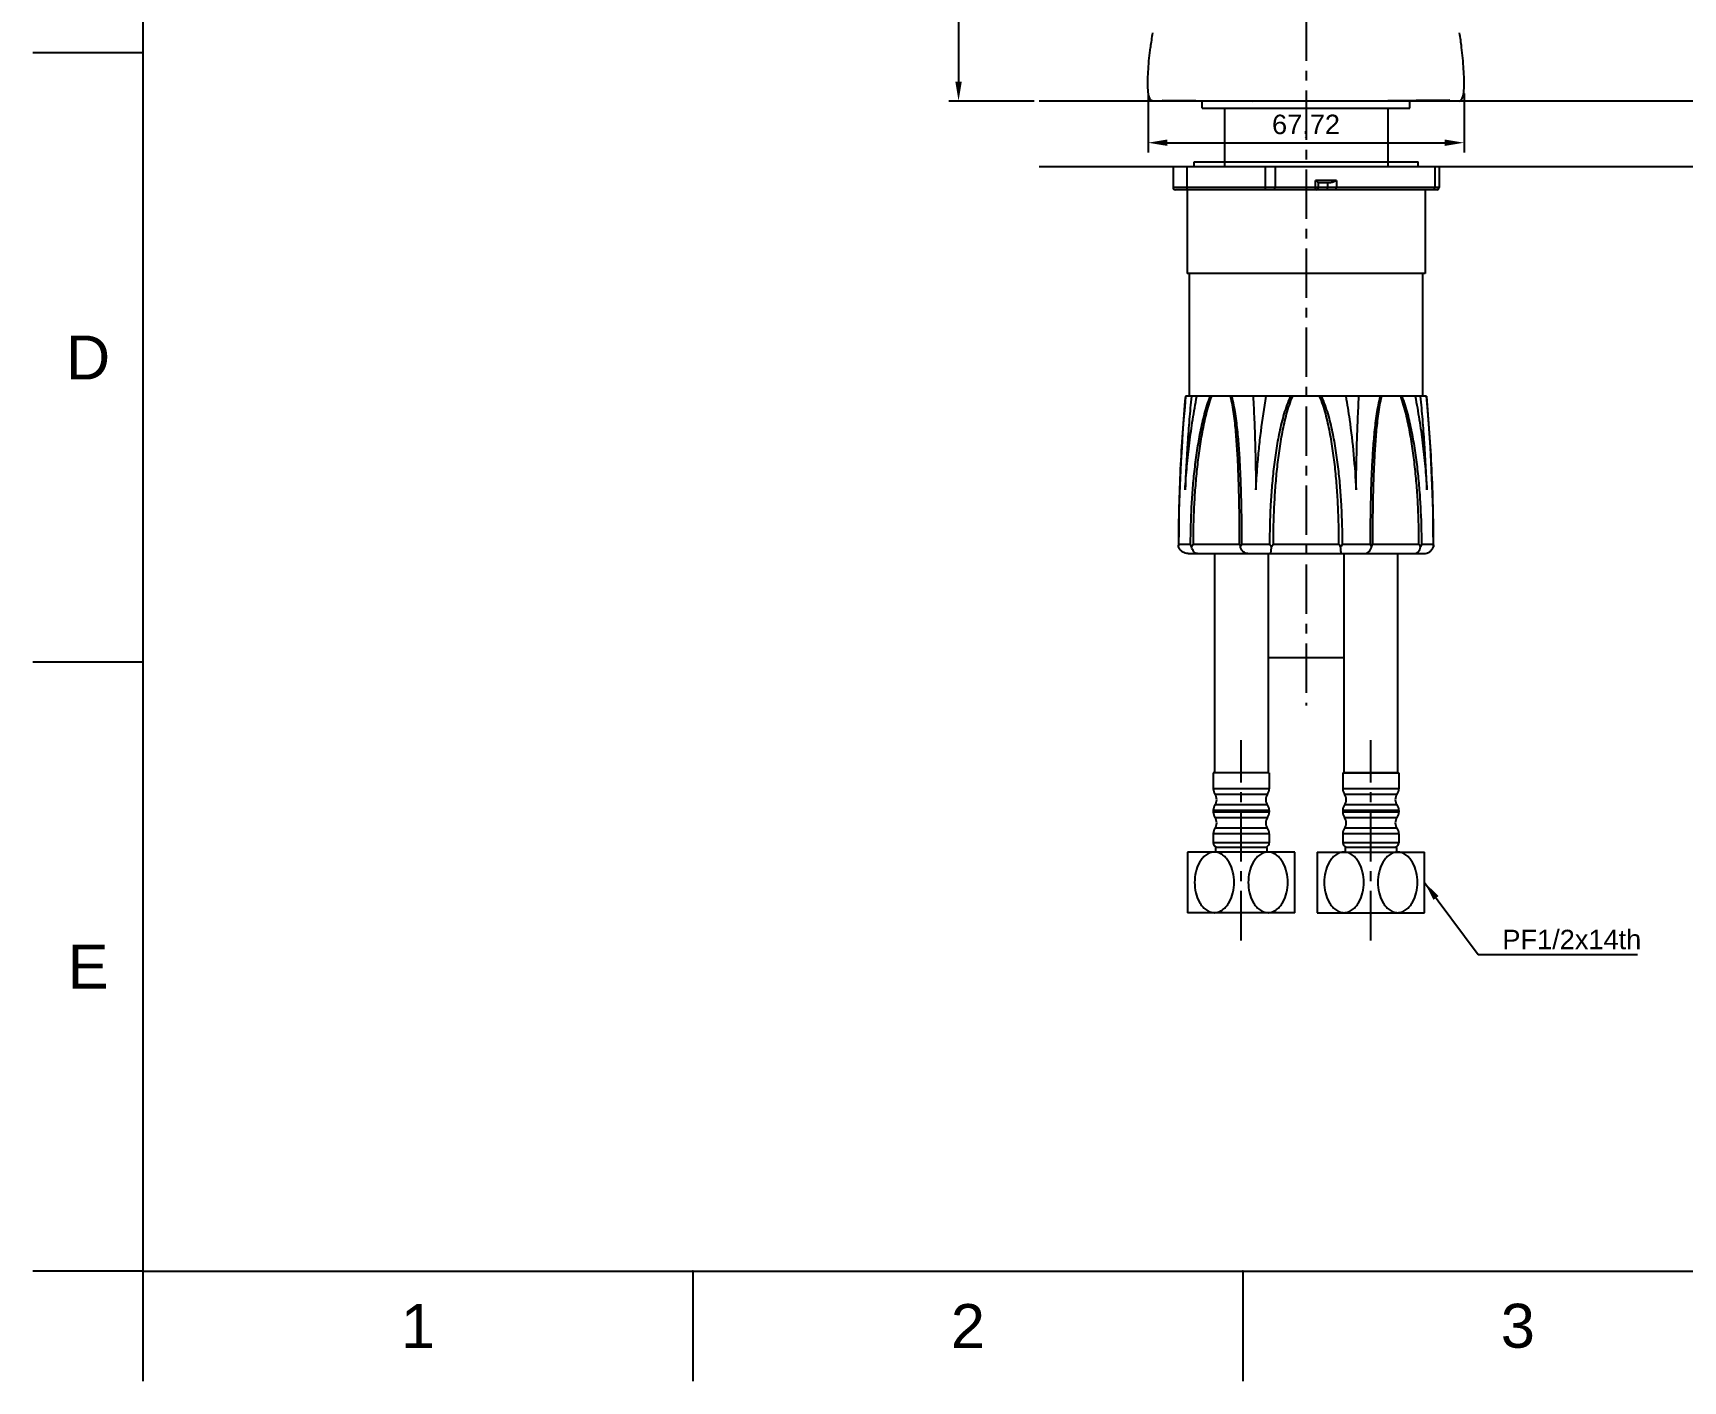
# Model space of a CAD drawing. Header units: millimetres. Extents: x 601 to 1195, y -13 to 407.
# Drawn here: x 601.1 to 813.2, y -13.3 to 160.1 of the extents above; entities that cross this region are included whole.
import ezdxf

# ---------------------------------------------------------------- set-up
doc = ezdxf.new("R2010")
doc.units = ezdxf.units.MM
doc.header["$LTSCALE"] = 0.1
doc.linetypes.add('CENTERX2', pattern=[101.6, 63.5, -12.7, 12.7, -12.7])
for name, color, linetype in [('02___PRT_ALL_AXES', 7, 'Continuous'), ('CENTER', 1, 'CENTERX2'), ('DIM', 3, 'Continuous')]:
    doc.layers.add(name, color=color, linetype=linetype)
doc.styles.get("Standard").update_dxf_attribs({"font": 'arial.ttf'})
doc.dimstyles.new('ISO-25', dxfattribs={"dimtxt": 2.5, "dimasz": 2.5, "dimexe": 1.25, "dimexo": 0.625, "dimtad": 1, "dimlfac": 1.666667, "dimtxsty": 'Standard', "dimcen": 2.5, "dimadec": 0, "dimazin": 0, "dimtfac": 1, "dimtmove": 0, "dimatfit": 3, "dimfxl": 0, "dimarcsym": 0})

# ---------------------------------------------------------------- blocks, each defined once
blk = doc.blocks.new('*D8')
at = {"layer": 'Defpoints', "color": 0}
for p in [(744.43, 152.98), (785.06, 152.99), (785.06, 146.01)]:
    blk.add_point(p, dxfattribs=at)
at = {"layer": 'DIM', "color": 0, "lineweight": -2}
for p, q in [((744.43, 152.36), (744.43, 144.76)), ((785.06, 152.36), (785.06, 144.76)), ((746.93, 146.01), (782.56, 146.01))]:
    blk.add_line(p, q, dxfattribs=at)
at = {"layer": 'DIM', "color": 0}
for points in [[(746.93, 146.43), (746.93, 145.6), (744.43, 146.01)], [(782.56, 146.43), (782.56, 145.6), (785.06, 146.01)]]:
    blk.add_solid(points, dxfattribs=at)
at = {"layer": 'DIM', "color": 0, "insert": (764.74, 148.14), "char_height": 2.5, "attachment_point": 5}
blk.add_mtext('67,72', dxfattribs=at)
blk = doc.blocks.new('*D9')
at = {"layer": 'Defpoints', "color": 0}
for p in [(764.77, 349.88), (720.07, 151.37), (730.41, 151.37)]:
    blk.add_point(p, dxfattribs=at)
at = {"layer": 'DIM', "color": 0, "lineweight": -2}
for p, q in [((764.14, 349.88), (718.82, 349.88)), ((720.07, 347.38), (720.07, 153.87)), ((729.79, 151.37), (718.82, 151.37))]:
    blk.add_line(p, q, dxfattribs=at)
at = {"layer": 'DIM', "color": 0}
for points in [[(719.65, 347.38), (720.48, 347.38), (720.07, 349.88)], [(719.65, 153.87), (720.48, 153.87), (720.07, 151.37)]]:
    blk.add_solid(points, dxfattribs=at)
at = {"layer": 'DIM', "color": 0, "insert": (717.94, 251.66), "char_height": 2.5, "attachment_point": 5, "rotation": 90}
blk.add_mtext('330,85', dxfattribs=at)

msp = doc.modelspace()

# ---------------------------------------------------------------- linework, layer by layer
for p, q in [((615.2102, 392.5863), (615.2102, 0.8691)), ((615.2102, 157.556), (601.0688, 157.556)), ((1047.5028, 151.3703), (730.4127, 151.3703)), ((746.2497, 151.4717), (746.2395, 151.3701)), ((746.2497, 151.4717), (750.5953, 151.4337)), ((750.5953, 151.4337), (752.9646, 151.4131)), ((751.3917, 150.4703), (751.3917, 151.3703)), ((752.9646, 151.4131), (754.2041, 151.4024)), ((754.2041, 151.4024), (757.8649, 151.3703)), ((775.2795, 151.4024), (771.6186, 151.3704)), ((776.5189, 151.4131), (775.2795, 151.4024)), ((778.8878, 151.4337), (776.5189, 151.4131)), ((778.0917, 150.4703), (778.0917, 151.3703)), ((783.2338, 151.4717), (778.8878, 151.4337)), ((783.244, 151.3701), (783.2338, 151.4717)), ((751.3917, 150.4703), (778.0917, 150.4703)), ((754.2417, 150.4703), (754.2417, 142.9703)), ((775.2417, 150.4703), (775.2417, 142.9703)), ((730.4127, 142.9703), (1047.5028, 142.9703)), ((747.6417, 142.9703), (781.8417, 142.9703)), ((747.6417, 142.9703), (747.6417, 140.2703)), ((752.9617, 93.1703), (752.9617, 64.9703)), ((759.8617, 93.1703), (759.8617, 64.9703)), ((769.6218, 93.1703), (769.6218, 64.9703)), ((776.5218, 93.1703), (776.5218, 64.9703)), ((615.2102, 79.2126), (601.0688, 79.2126)), ((759.8617, 79.7903), (769.6218, 79.7903)), ((760.0117, 64.9703), (752.8117, 64.9703)), ((752.8117, 64.9703), (752.8117, 62.9071)), ((752.8117, 64.9703), (752.8117, 62.9071)), ((759.8617, 64.9703), (752.9617, 64.9703)), ((760.0117, 64.9703), (760.0117, 62.9071)), ((760.0117, 64.9703), (760.0117, 62.9071)), ((769.4718, 64.9703), (776.6718, 64.9703)), ((769.4718, 64.9703), (769.4718, 62.9071)), ((769.4718, 64.9703), (769.4718, 62.9071)), ((776.5218, 64.9703), (769.6218, 64.9703)), ((776.6718, 64.9703), (776.6718, 62.9071)), ((776.6718, 64.9703), (776.6718, 62.9071)), ((760.0117, 62.9071), (752.8117, 62.9071)), ((753.0367, 62.2075), (759.7867, 62.2075)), ((776.6718, 62.9071), (769.4718, 62.9071)), ((769.6968, 62.2075), (776.4468, 62.2075)), ((760.0117, 60.1336), (752.8117, 60.1336)), ((752.8117, 60.1336), (752.8117, 59.9071)), ((752.8117, 60.1336), (752.8117, 59.9071)), ((760.0117, 59.9071), (752.8117, 59.9071)), ((759.7867, 60.8331), (753.0367, 60.8331)), ((760.0117, 60.1336), (760.0117, 59.9071)), ((760.0117, 60.1336), (760.0117, 59.9071)), ((776.6718, 60.1336), (769.4718, 60.1336)), ((769.4718, 60.1336), (769.4718, 59.9071)), ((769.4718, 60.1336), (769.4718, 59.9071)), ((776.6718, 59.9071), (769.4718, 59.9071)), ((776.4468, 60.8331), (769.6968, 60.8331)), ((776.6718, 60.1336), (776.6718, 59.9071)), ((776.6718, 60.1336), (776.6718, 59.9071)), ((753.0367, 59.2075), (759.7867, 59.2075)), ((759.7867, 57.8331), (753.0367, 57.8331)), ((769.6968, 59.2075), (776.4468, 59.2075)), ((776.4468, 57.8331), (769.6968, 57.8331)), ((760.0117, 57.1336), (752.8117, 57.1336)), ((752.8117, 57.1336), (752.8117, 55.9703)), ((752.8117, 57.1336), (752.8117, 55.9703)), ((760.0117, 55.9703), (752.8117, 55.9703)), ((759.7117, 55.3703), (753.1117, 55.3703)), ((753.1117, 55.3703), (753.1117, 54.7703)), ((759.7117, 55.3703), (759.7117, 54.7703)), ((760.0117, 57.1336), (760.0117, 55.9703)), ((760.0117, 57.1336), (760.0117, 55.9703)), ((776.6718, 57.1336), (769.4718, 57.1336)), ((769.4718, 57.1336), (769.4718, 55.9703)), ((769.4718, 57.1336), (769.4718, 55.9703)), ((776.6718, 55.9703), (769.4718, 55.9703)), ((776.3718, 55.3703), (769.7718, 55.3703)), ((769.7718, 55.3703), (769.7718, 54.7703)), ((776.3718, 55.3703), (776.3718, 54.7703)), ((776.6718, 57.1336), (776.6718, 55.9703)), ((776.6718, 57.1336), (776.6718, 55.9703)), ((763.3117, 54.7703), (749.5117, 54.7703)), ((749.5117, 54.7703), (749.5117, 46.9703)), ((763.3117, 46.9703), (763.3117, 54.7703)), ((766.1718, 54.7703), (779.9718, 54.7703)), ((766.1718, 54.7703), (766.1718, 46.9703)), ((779.9718, 46.9703), (779.9718, 54.7703)), ((763.3117, 46.9703), (749.5117, 46.9703)), ((766.1718, 46.9703), (779.9718, 46.9703)), ((615.2102, 0.8691), (601.0688, 0.8691)), ((615.2102, 0.8691), (1180.8668, 0.8691)), ((615.2102, 0.8691), (615.2102, -13.2723)), ((685.9173, 0.8691), (685.9173, -13.2723)), ((756.6244, 0.8691), (756.6244, -13.2723))]:
    msp.add_line(p, q)
at = {"color": 7, "linetype": 'Continuous'}
for p, q in [((747.6417, 142.9703), (781.8417, 142.9703)), ((747.6417, 142.9703), (747.6417, 140.2703)), ((749.4417, 139.9703), (749.4417, 142.9703)), ((759.4962, 142.9703), (759.4962, 139.9703)), ((760.7689, 142.9703), (760.7689, 140.2703)), ((781.3145, 142.9703), (781.3145, 140.2703)), ((781.8417, 142.9703), (781.8417, 140.2703)), ((781.8417, 140.2703), (747.6417, 140.2703)), ((768.6671, 141.1703), (765.9796, 141.1703)), ((765.9796, 140.2703), (765.9796, 141.1703)), ((767.8937, 140.8703), (766.3287, 140.8703)), ((766.331, 140.2703), (766.331, 140.8703)), ((767.5029, 140.8703), (767.5029, 140.2703)), ((768.6671, 141.1703), (768.6671, 140.2703)), ((781.5417, 139.9703), (747.9417, 139.9703)), ((749.7417, 113.3903), (749.7417, 129.1703)), ((779.7417, 113.3903), (779.7417, 129.1703)), ((780.2203, 113.3903), (749.2632, 113.3903)), ((780.342, 112.0093), (780.2203, 113.3903)), ((748.4103, 98.6512), (748.3731, 96.3417)), ((748.3731, 96.3417), (748.3632, 94.1328)), ((748.3732, 96.3515), (748.3731, 96.3465)), ((748.3642, 94.3706), (748.3632, 94.1328)), ((748.3667, 94.0472), (748.3632, 94.1327)), ((748.3874, 94.3703), (749.8609, 94.3703)), ((750.2159, 94.3703), (756.2008, 94.3703)), ((756.4941, 94.3703), (760.0514, 94.3703)), ((760.5098, 94.3703), (768.9737, 94.3703)), ((769.4321, 94.3703), (772.9894, 94.3703)), ((773.2827, 94.3703), (779.2676, 94.3703)), ((779.6226, 94.3703), (781.096, 94.3703)), ((781.1203, 94.1327), (781.1168, 94.0472)), ((749.6026, 93.1703), (779.8809, 93.1703))]:
    msp.add_line(p, q, dxfattribs=at)
for points in [[(749.2625, 113.3829), (749.1423, 112.0186), (749.0079, 110.3768), (748.8782, 108.6373)], [(749.2631, 113.3903), (749.1415, 112.0093), (749.0071, 110.3673)], [(780.6046, 108.6469), (780.4756, 110.3768), (780.3412, 112.0186), (780.2203, 113.3903)], [(780.6053, 108.6373), (780.4764, 110.3673), (780.342, 112.0093)], [(748.8789, 108.6469), (748.758, 106.8311), (748.6479, 104.9279), (748.5512, 102.9337), (748.4709, 100.8433), (748.4101, 98.6414)], [(748.8782, 108.6373), (748.7574, 106.8214), (748.6474, 104.9182), (748.5508, 102.924), (748.4706, 100.8336)], [(780.9327, 102.924), (780.8361, 104.9182), (780.726, 106.8214), (780.6046, 108.6469)], [(780.9323, 102.9337), (780.8356, 104.9279), (780.7254, 106.8311)], [(781.1104, 96.3417), (781.0734, 98.6414), (781.0129, 100.8336), (780.9323, 102.9337)], [(781.1203, 94.1328), (781.1103, 96.3515), (781.0732, 98.6512), (781.0126, 100.8433)]]:
    msp.add_lwpolyline(points, dxfattribs=at)
for centre, radius, start, end in [((794.7836, 152.2711), 50.407, 171.033147, 173.163256), ((733.8924, 152.179), 51.2196, 6.829428, 8.928831), ((754.0117, 62.9071), 1.2, 180, 215.659088), ((752.0617, 61.508), 1.2, 0, 35.659088), ((760.7617, 61.508), 1.2, 144.340912, 180), ((758.8117, 62.9071), 1.2, 324.340912, 0), ((770.6718, 62.9071), 1.2, 180, 215.659088), ((768.7218, 61.508), 1.2, 0, 35.659088), ((777.4218, 61.508), 1.2, 144.340912, 180), ((775.4718, 62.9071), 1.2, 324.340912, 0), ((754.0117, 60.1336), 1.2, 144.340912, 180.000013), ((754.0117, 59.9071), 1.2, 180, 215.659088), ((752.0617, 61.5327), 1.2, 324.340912, 358.82012), ((760.7617, 61.5327), 1.2, 181.179881, 215.659088), ((758.8117, 60.1336), 1.2, 359.999987, 35.659088), ((758.8117, 59.9071), 1.2, 324.340912, 0), ((770.6718, 60.1336), 1.2, 144.340912, 180.000013), ((770.6718, 59.9071), 1.2, 180, 215.659088), ((768.7218, 61.5327), 1.2, 324.340912, 358.820119), ((777.4218, 61.5327), 1.2, 181.17988, 215.659088), ((775.4718, 60.1336), 1.2, 359.999987, 35.659088), ((775.4718, 59.9071), 1.2, 324.340912, 0), ((754.0117, 57.1336), 1.2, 144.340912, 180.000013), ((752.0617, 58.508), 1.2, 0, 35.659088), ((752.0617, 58.5327), 1.2, 324.340912, 358.82012), ((760.7617, 58.508), 1.2, 144.340912, 180), ((760.7617, 58.5327), 1.2, 181.179881, 215.659088), ((758.8117, 57.1336), 1.2, 359.999987, 35.659088), ((770.6718, 57.1336), 1.2, 144.340912, 180.000013), ((768.7218, 58.508), 1.2, 0, 35.659088), ((768.7218, 58.5327), 1.2, 324.340912, 358.820119), ((777.4218, 58.508), 1.2, 144.340912, 180), ((777.4218, 58.5327), 1.2, 181.17988, 215.659088), ((775.4718, 57.1336), 1.2, 359.999987, 35.659088), ((753.4117, 55.9703), 0.6, 180, 247.5), ((753.4117, 55.9703), 0.6, 180, 247.500693), ((759.4117, 55.9703), 0.6, 292.5, 0), ((759.4117, 55.9703), 0.6, 292.499307, 0), ((770.0718, 55.9703), 0.6, 180, 247.5), ((770.0718, 55.9703), 0.6, 180, 247.500693), ((776.0718, 55.9703), 0.6, 292.5, 0), ((776.0718, 55.9703), 0.6, 292.499307, 0)]:
    msp.add_arc(centre, radius, start, end)
for centre, start, end in [((747.9417, 140.2703), 180, 270), ((766.031, 140.2703), 270, 360), ((781.5417, 140.2703), 270, 360)]:
    msp.add_arc(centre, 0.3, start, end, dxfattribs=at)
for points, knots in [([(744.4251, 152.9831), (744.408, 153.3783), (744.4048, 154.2111), (744.4872, 155.9762), (744.6241, 157.3415), (744.7348, 158.2695)], [0, 0, 0, 0, 0.22390668, 0.47096897, 1, 1, 1, 1]), ([(785.0565, 152.9872), (785.0735, 153.3824), (785.0754, 154.2149), (784.9934, 155.9792), (784.8592, 157.344), (784.7485, 158.2716)], [0, 0, 0, 0, 0.2239593, 0.47103624, 1, 1, 1, 1]), ([(745.0312, 151.3663), (744.9874, 151.373), (744.8983, 151.404), (744.7829, 151.4998), (744.6851, 151.6404), (744.5658, 151.9093), (744.4673, 152.3644), (744.4348, 152.7591), (744.4251, 152.9837)], [0, 0, 0, 0, 0.0725467, 0.15080828, 0.24208857, 0.35109382, 0.63126887, 1, 1, 1, 1]), ([(784.4523, 151.3663), (784.496, 151.373), (784.5852, 151.404), (784.7006, 151.4998), (784.7984, 151.6404), (784.9176, 151.9093), (785.0161, 152.3644), (785.0487, 152.7591), (785.0584, 152.9837)], [0, 0, 0, 0, 0.0725622, 0.15083931, 0.24210914, 0.35108725, 0.63126083, 1, 1, 1, 1]), ([(752.9617, 54.7703), (752.7669, 54.7703), (752.3692, 54.6966), (751.8382, 54.3967), (751.39, 53.9607), (750.9045, 53.2483), (750.5162, 52.2043), (750.3656, 50.8703), (750.5162, 49.5364), (750.9045, 48.4924), (751.39, 47.78), (751.8382, 47.3439), (752.3692, 47.044), (752.7669, 46.9703), (752.9617, 46.9703)], [0, 0, 0, 0, 0.05731163, 0.11614169, 0.17700435, 0.23969673, 0.36853941, 0.4999986, 0.63145861, 0.76030074, 0.82299342, 0.88385628, 0.94268753, 1, 1, 1, 1]), ([(752.9617, 46.9703), (753.1565, 46.9703), (753.5542, 47.044), (754.0852, 47.3439), (754.5334, 47.78), (755.0189, 48.4924), (755.4072, 49.5364), (755.5578, 50.8703), (755.4072, 52.2043), (755.0189, 53.2483), (754.5334, 53.9607), (754.0852, 54.3967), (753.5542, 54.6966), (753.1565, 54.7703), (752.9617, 54.7703)], [0, 0, 0, 0, 0.05731142, 0.11614128, 0.17700472, 0.23969859, 0.36854353, 0.50000305, 0.6314594, 0.76030144, 0.82299397, 0.88385676, 0.94268763, 1, 1, 1, 1]), ([(759.8617, 54.7703), (759.6669, 54.7703), (759.2692, 54.6966), (758.7382, 54.3967), (758.29, 53.9607), (757.8045, 53.2483), (757.4162, 52.2043), (757.2656, 50.8704), (757.4162, 49.5364), (757.8045, 48.4924), (758.29, 47.78), (758.7382, 47.3439), (759.2692, 47.044), (759.6669, 46.9703), (759.8617, 46.9703)], [0, 0, 0, 0, 0.05731127, 0.11614088, 0.17700357, 0.23969579, 0.36853921, 0.49999608, 0.63145518, 0.76030248, 0.82299632, 0.88385985, 0.94268899, 1, 1, 1, 1]), ([(759.8617, 46.9703), (760.0565, 46.9703), (760.4542, 47.044), (760.9852, 47.3439), (761.4334, 47.78), (761.9189, 48.4924), (762.3072, 49.5364), (762.4578, 50.8703), (762.3072, 52.2043), (761.9189, 53.2483), (761.4334, 53.9607), (760.9852, 54.3967), (760.4542, 54.6966), (760.0565, 54.7703), (759.8617, 54.7703)], [0, 0, 0, 0, 0.05731084, 0.11614037, 0.17700379, 0.23969742, 0.36854234, 0.50000121, 0.63146073, 0.76030352, 0.82299593, 0.88385852, 0.94268849, 1, 1, 1, 1]), ([(769.6218, 54.7703), (769.427, 54.7703), (769.0293, 54.6966), (768.4983, 54.3967), (768.0501, 53.9607), (767.5646, 53.2483), (767.1763, 52.2043), (767.0256, 50.8703), (767.1763, 49.5364), (767.5646, 48.4923), (768.0501, 47.78), (768.4983, 47.3439), (769.0293, 47.044), (769.427, 46.9703), (769.6218, 46.9703)], [0, 0, 0, 0, 0.05731139, 0.11614114, 0.17700356, 0.2396956, 0.36853795, 0.49999735, 0.63145897, 0.76030381, 0.82299725, 0.8838607, 0.94268966, 1, 1, 1, 1]), ([(769.6218, 46.9703), (769.8166, 46.9703), (770.2143, 47.044), (770.7453, 47.3439), (771.1935, 47.78), (771.679, 48.4924), (772.0673, 49.5364), (772.2179, 50.8703), (772.0673, 52.2043), (771.679, 53.2483), (771.1935, 53.9607), (770.7453, 54.3967), (770.2143, 54.6966), (769.8166, 54.7703), (769.6218, 54.7703)], [0, 0, 0, 0, 0.05731233, 0.11614306, 0.17700596, 0.23969867, 0.36854096, 0.49999749, 0.63145813, 0.76030157, 0.82299465, 0.88385759, 0.94268803, 1, 1, 1, 1]), ([(776.5218, 54.7703), (776.327, 54.7703), (775.9293, 54.6966), (775.3983, 54.3967), (774.9501, 53.9607), (774.4646, 53.2483), (774.0763, 52.2043), (773.9256, 50.8704), (774.0763, 49.5364), (774.4646, 48.4924), (774.9501, 47.78), (775.3983, 47.3439), (775.9293, 47.044), (776.327, 46.9703), (776.5218, 46.9703)], [0, 0, 0, 0, 0.05731128, 0.11614088, 0.17700357, 0.23969576, 0.36853917, 0.49999604, 0.63145518, 0.76030248, 0.82299634, 0.88385989, 0.94268902, 1, 1, 1, 1]), ([(776.5218, 46.9703), (776.7166, 46.9703), (777.1142, 47.044), (777.6453, 47.3439), (778.0935, 47.78), (778.579, 48.4923), (778.9673, 49.5364), (779.1179, 50.8703), (778.9673, 52.2043), (778.579, 53.2483), (778.0935, 53.9607), (777.6453, 54.3967), (777.1142, 54.6966), (776.7166, 54.7703), (776.5218, 54.7703)], [0, 0, 0, 0, 0.05731077, 0.11614021, 0.17700355, 0.23969704, 0.36854173, 0.50000053, 0.63145918, 0.76030337, 0.8229965, 0.88385954, 0.94268898, 1, 1, 1, 1])]:
    msp.add_open_spline(points, degree=3, knots=knots)
for points, knots in [([(760.5568, 139.9703), (760.5849, 139.9703), (760.6453, 139.9886), (760.7144, 140.0585), (760.7588, 140.1567), (760.7689, 140.2317), (760.7689, 140.2703)], [0, 0, 0, 0, 0.20946685, 0.44465593, 0.71203026, 1, 1, 1, 1]), ([(765.7674, 139.9703), (765.7956, 139.9703), (765.8559, 139.9885), (765.8992, 140.0324), (765.9174, 140.0582)], [0, 0, 0, 0, 0.47107625, 1, 1, 1, 1]), ([(765.9174, 140.0582), (765.9276, 140.0725), (765.9647, 140.1372), (765.9796, 140.2135), (765.9796, 140.2703)], [0, 0, 0, 0, 0.23555966, 1, 1, 1, 1]), ([(766.3287, 140.8703), (766.3269, 140.8703), (766.3222, 140.8736), (766.3149, 140.8799), (766.3046, 140.89), (766.2862, 140.9086), (766.2576, 140.9376), (766.2167, 140.9771), (766.1678, 141.0218), (766.0895, 141.0888), (766.0253, 141.138), (765.9796, 141.1703)], [0, 0, 0, 0, 0.01196252, 0.03381592, 0.06495313, 0.10441385, 0.20499565, 0.32971542, 0.47433361, 0.63576439, 1, 1, 1, 1]), ([(767.5818, 139.9703), (767.5692, 139.9703), (767.5505, 139.9913), (767.5365, 140.0229), (767.5194, 140.0773), (767.5065, 140.1606), (767.5029, 140.232), (767.5029, 140.2703)], [0, 0, 0, 0, 0.11770094, 0.21381947, 0.33552046, 0.64267312, 1, 1, 1, 1]), ([(768.6671, 141.1703), (768.56, 141.0946), (768.3823, 140.9904), (768.1186, 140.8945), (767.9697, 140.8703), (767.8937, 140.8703)], [0, 0, 0, 0, 0.46849322, 0.72883765, 1, 1, 1, 1]), ([(768.455, 139.9703), (768.4831, 139.9703), (768.5435, 139.9886), (768.6126, 140.0585), (768.657, 140.1567), (768.6671, 140.2317), (768.6671, 140.2703)], [0, 0, 0, 0, 0.20946685, 0.44465593, 0.71203026, 1, 1, 1, 1]), ([(781.1024, 139.9703), (781.1305, 139.9703), (781.1909, 139.9886), (781.26, 140.0585), (781.3044, 140.1567), (781.3145, 140.2317), (781.3145, 140.2703)], [0, 0, 0, 0, 0.20946685, 0.44465593, 0.71203026, 1, 1, 1, 1]), ([(748.3874, 94.3703), (748.3874, 97.5892), (748.5451, 103.9386), (748.9929, 110.273), (749.2693, 113.3903)], [0, 0, 0, 0, 0.50703655, 1, 1, 1, 1]), ([(750.004, 113.3903), (749.9073, 112.3956), (749.7304, 110.3999), (749.4324, 106.3904), (749.2747, 103.3728), (749.1986, 101.3572)], [0, 0, 0, 0, 0.24856984, 0.49831275, 1, 1, 1, 1]), ([(749.1986, 101.3572), (749.262, 102.3669), (749.4187, 104.3843), (749.7436, 107.4016), (750.1639, 110.4061), (750.5125, 112.3981), (750.704, 113.3903)], [0, 0, 0, 0, 0.25010747, 0.50017874, 0.75015944, 1, 1, 1, 1]), ([(752.3933, 113.3903), (752.246, 113.0254), (751.9842, 112.2779), (751.5436, 110.7482), (751.1046, 108.7938), (750.6957, 106.4191), (750.38, 104.0249), (750.1437, 101.6192), (749.9246, 98.4021), (749.8609, 95.9828), (749.8609, 94.3703)], [0, 0, 0, 0, 0.06125972, 0.12314176, 0.24772197, 0.37280975, 0.49811876, 0.62353588, 0.74900867, 1, 1, 1, 1]), ([(752.5692, 113.3903), (752.43, 113.0218), (752.1846, 112.2684), (751.7741, 110.731), (751.3671, 108.7722), (750.9883, 106.3966), (750.6961, 104.0045), (750.4775, 101.6027), (750.2748, 98.3922), (750.2159, 95.9789), (750.2159, 94.3703)], [0, 0, 0, 0, 0.06142976, 0.12341546, 0.24808185, 0.37316794, 0.49843257, 0.62378313, 0.74917747, 1, 1, 1, 1]), ([(756.2008, 94.3703), (756.2008, 95.9784), (756.182, 98.3894), (756.1115, 101.6005), (756.0304, 104.0013), (755.9123, 106.392), (755.742, 108.7653), (755.5346, 110.7249), (755.2956, 112.2644), (755.1388, 113.02), (755.0436, 113.3903)], [0, 0, 0, 0, 0.25276539, 0.37894341, 0.50484819, 0.6303314, 0.75515261, 0.8788281, 0.93990417, 1, 1, 1, 1]), ([(756.4941, 94.3703), (756.4941, 95.9823), (756.4727, 98.3988), (756.3925, 101.6167), (756.3004, 104.0212), (756.167, 106.4139), (755.9758, 108.7861), (755.7446, 110.7416), (755.4814, 112.2736), (755.3109, 113.0236), (755.2088, 113.3903)], [0, 0, 0, 0, 0.25318184, 0.37953455, 0.50556897, 0.63111242, 0.75588663, 0.87934069, 0.94020589, 1, 1, 1, 1]), ([(757.9371, 113.3903), (757.9924, 112.3952), (758.0913, 110.399), (758.1957, 107.3962), (758.2655, 104.3804), (758.2941, 102.3659), (758.3036, 101.3572)], [0, 0, 0, 0, 0.24833514, 0.4979978, 0.74865272, 1, 1, 1, 1]), ([(758.3036, 101.3572), (758.355, 102.3667), (758.4696, 104.1316), (758.6941, 106.6471), (759.0289, 109.6556), (759.3654, 111.901), (759.6272, 113.3903)], [0, 0, 0, 0, 0.25033384, 0.43797245, 0.6254772, 1, 1, 1, 1]), ([(762.7508, 113.3903), (762.5763, 113.0284), (762.2713, 112.2832), (761.7735, 110.7537), (761.2984, 108.7973), (760.8733, 106.4203), (760.5555, 104.0252), (760.3232, 101.6192), (760.1116, 98.4018), (760.0514, 95.9827), (760.0514, 94.3703)], [0, 0, 0, 0, 0.06237428, 0.12476871, 0.24959111, 0.37450762, 0.49950479, 0.62456988, 0.74968879, 1, 1, 1, 1]), ([(762.9921, 113.3903), (762.8278, 113.0246), (762.5439, 112.2731), (762.0844, 110.7356), (761.649, 108.775), (761.2603, 106.3975), (760.97, 104.0046), (760.7579, 101.6026), (760.5647, 98.3919), (760.5098, 95.9788), (760.5098, 94.3703)], [0, 0, 0, 0, 0.06237839, 0.12477823, 0.24961391, 0.37453816, 0.4995373, 0.62459898, 0.74970988, 1, 1, 1, 1]), ([(768.9737, 94.3703), (768.9737, 95.9788), (768.9188, 98.3919), (768.7255, 101.6026), (768.5135, 104.0047), (768.2232, 106.3976), (767.8345, 108.775), (767.399, 110.7356), (766.9396, 112.2731), (766.6556, 113.0246), (766.4914, 113.3903)], [0, 0, 0, 0, 0.25029107, 0.37540278, 0.50046533, 0.6254648, 0.75038882, 0.87522388, 0.9376232, 1, 1, 1, 1]), ([(769.4321, 94.3703), (769.4321, 95.9827), (769.3719, 98.4018), (769.1602, 101.6192), (768.928, 104.0252), (768.6101, 106.4204), (768.185, 108.7973), (767.71, 110.7537), (767.2122, 112.2832), (766.9071, 113.0284), (766.7326, 113.3903)], [0, 0, 0, 0, 0.25031227, 0.3754321, 0.50049818, 0.62549569, 0.75041189, 0.87523358, 0.9376274, 1, 1, 1, 1]), ([(769.8563, 113.3903), (770.0308, 112.3977), (770.4264, 109.9067), (770.8862, 105.8939), (771.1028, 102.8711), (771.1799, 101.3572)], [0, 0, 0, 0, 0.24962588, 0.62456981, 1, 1, 1, 1]), ([(771.1799, 101.3572), (771.1893, 102.3659), (771.218, 104.3804), (771.2878, 107.3962), (771.3922, 110.399), (771.4911, 112.3952), (771.5463, 113.3903)], [0, 0, 0, 0, 0.25134724, 0.50200212, 0.75166477, 1, 1, 1, 1]), ([(774.2746, 113.3903), (774.1726, 113.0235), (774.002, 112.2736), (773.7389, 110.7415), (773.5077, 108.7861), (773.3165, 106.4138), (773.1831, 104.0212), (773.091, 101.6167), (773.0108, 98.3988), (772.9894, 95.9823), (772.9894, 94.3703)], [0, 0, 0, 0, 0.05979649, 0.12066271, 0.24411689, 0.36889023, 0.49443297, 0.62046702, 0.7468193, 1, 1, 1, 1]), ([(774.4399, 113.3903), (774.3447, 113.02), (774.1879, 112.2644), (773.9488, 110.7248), (773.7415, 108.7653), (773.5712, 106.392), (773.4531, 104.0013), (773.3719, 101.6005), (773.3014, 98.3894), (773.2827, 95.9784), (773.2827, 94.3703)], [0, 0, 0, 0, 0.06009796, 0.12117492, 0.24485055, 0.369671, 0.49515357, 0.621058, 0.74723563, 1, 1, 1, 1]), ([(779.2676, 94.3703), (779.2676, 95.9789), (779.2087, 98.3922), (779.0059, 101.6027), (778.7873, 104.0045), (778.4952, 106.3966), (778.1164, 108.7722), (777.7094, 110.731), (777.2988, 112.2684), (777.0535, 113.0218), (776.9143, 113.3903)], [0, 0, 0, 0, 0.25082262, 0.37621695, 0.50156768, 0.6268325, 0.75191851, 0.87658526, 0.93857128, 1, 1, 1, 1]), ([(779.6226, 94.3703), (779.6226, 95.9828), (779.5588, 98.4021), (779.3398, 101.6192), (779.1035, 104.0249), (778.7878, 106.4191), (778.3789, 108.7938), (777.9399, 110.7482), (777.4992, 112.2779), (777.2375, 113.0254), (777.0902, 113.3903)], [0, 0, 0, 0, 0.25099137, 0.37646413, 0.50188142, 0.62719062, 0.75227828, 0.87685885, 0.93874126, 1, 1, 1, 1]), ([(778.7794, 113.3903), (778.971, 112.3981), (779.3196, 110.4061), (779.7398, 107.4016), (780.0648, 104.3843), (780.2215, 102.3669), (780.2849, 101.3572)], [0, 0, 0, 0, 0.24984051, 0.49982121, 0.74989251, 1, 1, 1, 1]), ([(780.2849, 101.3572), (780.2088, 103.3728), (780.0511, 106.3904), (779.7531, 110.3999), (779.5762, 112.3956), (779.4795, 113.3903)], [0, 0, 0, 0, 0.50168709, 0.75142998, 1, 1, 1, 1]), ([(780.2142, 113.3903), (780.4906, 110.273), (780.9384, 103.9386), (781.096, 97.5892), (781.096, 94.3703)], [0, 0, 0, 0, 0.49296525, 1, 1, 1, 1]), ([(748.3632, 94.1328), (748.3631, 94.1525), (748.3652, 94.2322), (748.3755, 94.3116), (748.3874, 94.3703)], [0, 0, 0, 0, 0.2475391, 1, 1, 1, 1]), ([(749.6026, 93.1703), (749.4679, 93.1703), (749.1969, 93.2104), (748.8272, 93.388), (748.5299, 93.6718), (748.4053, 93.9181), (748.3667, 94.0472)], [0, 0, 0, 0, 0.24999341, 0.49984012, 0.74977707, 1, 1, 1, 1]), ([(749.8609, 94.3703), (749.8707, 94.343), (749.9139, 94.2315), (749.9688, 94.1248), (750.0153, 94.0472)], [0, 0, 0, 0, 0.24294211, 1, 1, 1, 1]), ([(750.0153, 94.0472), (750.0306, 94.0741), (750.0945, 94.1836), (750.1627, 94.2906), (750.2159, 94.3703)], [0, 0, 0, 0, 0.24413693, 1, 1, 1, 1]), ([(750.8059, 93.1703), (750.7173, 93.1703), (750.5292, 93.2154), (750.2904, 93.4049), (750.1088, 93.6926), (750.0386, 93.9231), (750.0153, 94.0472)], [0, 0, 0, 0, 0.20905117, 0.43838535, 0.70210913, 1, 1, 1, 1]), ([(756.2008, 94.3703), (756.2067, 94.3431), (756.2342, 94.2326), (756.2741, 94.1252), (756.3103, 94.0472)], [0, 0, 0, 0, 0.24473342, 1, 1, 1, 1]), ([(756.3103, 94.0472), (756.3234, 94.0742), (756.3797, 94.1846), (756.4433, 94.2913), (756.4941, 94.3703)], [0, 0, 0, 0, 0.24174617, 1, 1, 1, 1]), ([(757.2676, 93.1703), (757.1637, 93.1703), (756.9474, 93.2138), (756.66, 93.398), (756.432, 93.6844), (756.34, 93.9212), (756.3103, 94.0472)], [0, 0, 0, 0, 0.22387726, 0.46203019, 0.721056, 1, 1, 1, 1]), ([(760.0514, 94.3703), (760.0706, 94.3431), (760.1487, 94.2342), (760.2292, 94.1271), (760.2906, 94.0472)], [0, 0, 0, 0, 0.2484689, 1, 1, 1, 1]), ([(760.1726, 93.1703), (760.1799, 93.1703), (760.1954, 93.1946), (760.2085, 93.2375), (760.226, 93.3132), (760.2419, 93.4139), (760.2576, 93.5416), (760.2773, 93.7552), (760.2864, 93.9267), (760.2906, 94.0472)], [0, 0, 0, 0, 0.02469778, 0.07824817, 0.1631522, 0.27883252, 0.42353699, 0.59466588, 1, 1, 1, 1]), ([(760.2906, 94.0472), (760.3099, 94.0738), (760.3858, 94.1796), (760.4582, 94.2879), (760.5098, 94.3703)], [0, 0, 0, 0, 0.2527909, 1, 1, 1, 1]), ([(768.9737, 94.3703), (768.9907, 94.3431), (769.0609, 94.2335), (769.1351, 94.1264), (769.1929, 94.0472)], [0, 0, 0, 0, 0.24658113, 1, 1, 1, 1]), ([(769.1929, 94.0472), (769.2543, 94.1271), (769.3348, 94.2342), (769.4129, 94.3431), (769.4321, 94.3703)], [0, 0, 0, 0, 0.7515311, 1, 1, 1, 1]), ([(769.3109, 93.1703), (769.3035, 93.1703), (769.2881, 93.1946), (769.2749, 93.2375), (769.2575, 93.3132), (769.2416, 93.4139), (769.2259, 93.5416), (769.2062, 93.7552), (769.197, 93.9267), (769.1929, 94.0472)], [0, 0, 0, 0, 0.02469778, 0.07824817, 0.16315221, 0.27883254, 0.42353702, 0.59466591, 1, 1, 1, 1]), ([(772.2158, 93.1703), (772.3198, 93.1703), (772.5361, 93.2138), (772.8235, 93.398), (773.0515, 93.6844), (773.1435, 93.9212), (773.1732, 94.0472)], [0, 0, 0, 0, 0.22387726, 0.46203019, 0.72105599, 1, 1, 1, 1]), ([(772.9894, 94.3703), (773.0067, 94.3435), (773.0724, 94.2384), (773.133, 94.13), (773.1732, 94.0472)], [0, 0, 0, 0, 0.25763287, 1, 1, 1, 1]), ([(773.1732, 94.0472), (773.1855, 94.0736), (773.2306, 94.1782), (773.2646, 94.2875), (773.2827, 94.3703)], [0, 0, 0, 0, 0.25580918, 1, 1, 1, 1]), ([(778.6776, 93.1703), (778.7662, 93.1703), (778.9543, 93.2154), (779.1931, 93.4049), (779.3747, 93.6926), (779.4449, 93.9231), (779.4681, 94.0472)], [0, 0, 0, 0, 0.20905117, 0.43838535, 0.70210914, 1, 1, 1, 1]), ([(779.2676, 94.3703), (779.2856, 94.3434), (779.3551, 94.2374), (779.4215, 94.1293), (779.4681, 94.0472)], [0, 0, 0, 0, 0.25511209, 1, 1, 1, 1]), ([(779.4681, 94.0472), (779.484, 94.0736), (779.5431, 94.1774), (779.5928, 94.2867), (779.6226, 94.3703)], [0, 0, 0, 0, 0.25728555, 1, 1, 1, 1]), ([(779.8809, 93.1703), (780.0155, 93.1703), (780.2866, 93.2104), (780.6562, 93.388), (780.9535, 93.6718), (781.0782, 93.9181), (781.1168, 94.0472)], [0, 0, 0, 0, 0.24999341, 0.49984011, 0.74977706, 1, 1, 1, 1]), ([(781.096, 94.3703), (781.1, 94.3506), (781.114, 94.2721), (781.1204, 94.1923), (781.1203, 94.1328)], [0, 0, 0, 0, 0.25305689, 1, 1, 1, 1])]:
    msp.add_open_spline(points, degree=3, knots=knots, dxfattribs=at)
for p in [(685.9173, 0.8691), (756.6244, 0.8691)]:
    msp.add_point(p)
at = {"layer": '02___PRT_ALL_AXES', "color": 7, "linetype": 'Continuous'}
for p, q in [((750.3417, 143.5703), (779.1417, 143.5703)), ((750.3417, 142.9703), (750.3417, 143.5703)), ((779.1417, 142.9703), (779.1417, 143.5703)), ((749.4417, 139.9703), (749.4417, 129.1703)), ((780.0417, 139.9703), (780.0417, 129.1703)), ((780.0417, 129.1703), (749.4417, 129.1703))]:
    msp.add_line(p, q, dxfattribs=at)
at = {"layer": 'CENTER'}
for p, q in [((764.7417, 355.9256), (764.7417, 73.633)), ((756.4117, 43.4098), (756.4117, 69.1738)), ((773.0718, 43.4098), (773.0718, 69.1738))]:
    msp.add_line(p, q, dxfattribs=at)

# ---------------------------------------------------------------- texts
at = {"char_height": 5.6566, "attachment_point": 5}
for s, width, insert in [('D', 10, (608.1395, 118.3843)), ('E', 10, (608.1395, 40.0408)), ('1', 50, (650.5638, -6.2016)), ('2', 50, (721.2708, -6.2016)), ('3', 50, (791.9779, -6.2016))]:
    msp.add_mtext_dynamic_manual_height_columns(s, width=width, gutter_width=12.5, heights=[0], dxfattribs=dict(at, insert=insert))
at = {"layer": 'DIM', "insert": (789.9883, 42.2377), "char_height": 2.5, "attachment_point": 7}
msp.add_mtext('PF1/2x14th', dxfattribs=at)

# ---------------------------------------------------------------- dimensions: what is measured, and where the dimension line sits
at = {"layer": 'DIM'}
dim = msp.add_linear_dim(base=(720.0657, 151.3703), p1=(764.7668, 349.8803), p2=(730.4127, 151.3703), angle=90, dimstyle='ISO-25', dxfattribs=at)
dim.commit()
dim.dimension.update_dxf_attribs({"geometry": '*D9', "text_midpoint": (720.0657, 251.6624), "dimtype": 160})
dim = msp.add_linear_dim(base=(785.0565, 146.0117), p1=(744.4251, 152.9831), p2=(785.0565, 152.9872), dimstyle='ISO-25', dxfattribs=at)
dim.commit()
dim.dimension.update_dxf_attribs({"geometry": '*D8', "text_midpoint": (764.7408, 148.1391)})

# ---------------------------------------------------------------- leaders
at = {"layer": 'DIM', "annotation_type": 0, "has_hookline": 1, "hookline_direction": 0, "text_width": 17.355}
msp.add_leader([(779.9718, 50.8703), (786.8633, 41.6127), (789.3633, 41.6127)], dimstyle='ISO-25', dxfattribs=at)

doc.saveas('drawing.dxf')
